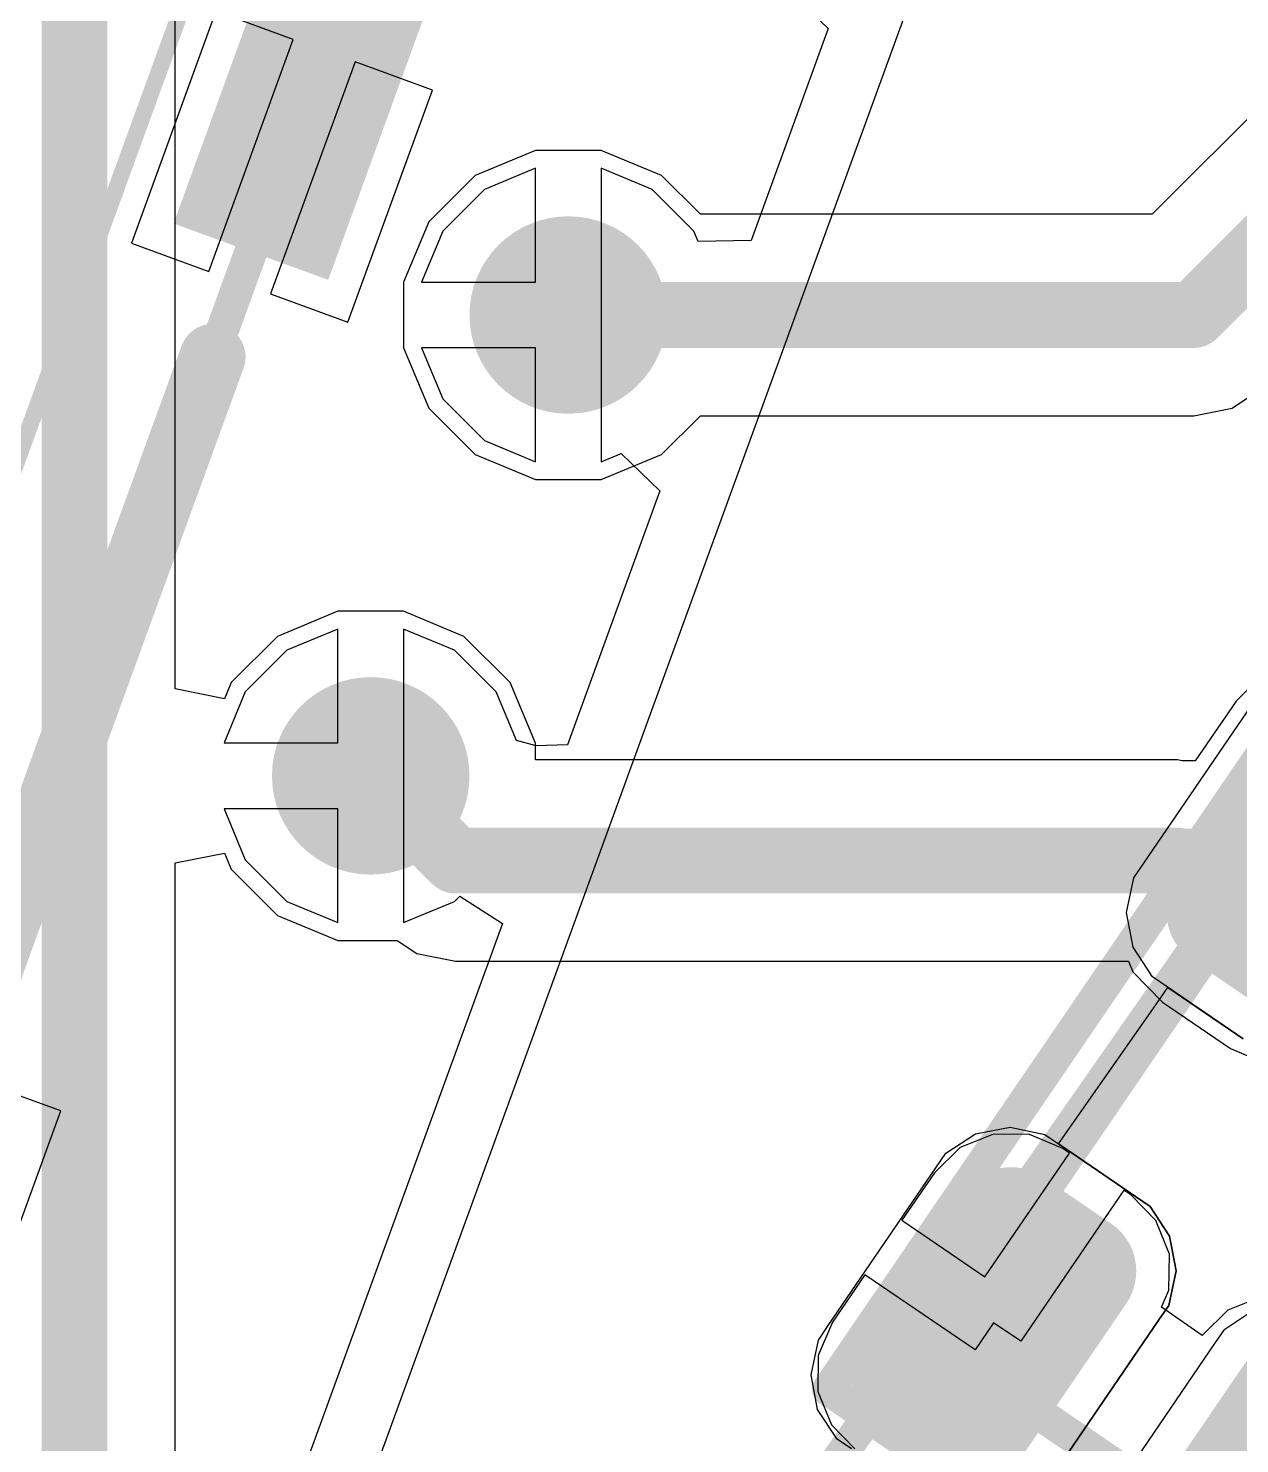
# Model space of a CAD drawing. Header units: inches. Extents: x -52 to 109, y 0 to 35.
# Drawn here: x 86.96 to 90.64, y 14.571 to 18.871 of the extents above; entities that cross this region are included whole.
import ezdxf

# ---------------------------------------------------------------- set-up
doc = ezdxf.new("R2010")
doc.units = ezdxf.units.IN
for name, color, linetype in [('Bottom 3D Body', 216, 'Continuous'), ('Bottom Courtyard', 56, 'Continuous'), ('Bottom Layer', 5, 'Continuous'), ('Bottom Overlay', 54, 'Continuous'), ('Bottom Paste', 16, 'Continuous'), ('Bottom Solder', 6, 'Continuous'), ('Mechanical 4', 56, 'Continuous'), ('Top Component Outline', 56, 'Continuous'), ('Top Courtyard', 56, 'Continuous'), ('Top Layer', 1, 'Continuous'), ('Top Overlay', 2, 'Continuous'), ('Top Paste', 8, 'Continuous'), ('Top Solder', 216, 'Continuous'), ('Via Holes', 16, 'Continuous')]:
    doc.layers.add(name, color=color, linetype=linetype)

# ---------------------------------------------------------------- blocks, each defined once
blk = doc.blocks.new('APA_RGB_LED_2020_400')
at = {"layer": 'Top Layer'}
h = blk.add_hatch(color=1, dxfattribs=at)
edge = h.paths.add_edge_path()
edge.add_arc((-1.125, 1.025), 0.125, 90, 180)
edge.add_line((-1.25, 1.025), (-1.25, 0.775))
edge.add_arc((-1.125, 0.775), 0.125, 180, 270)
edge.add_line((-1.125, 0.65), (-0.575, 0.65))
edge.add_arc((-0.575, 0.775), 0.125, 270, 360)
edge.add_line((-0.45, 0.775), (-0.45, 1.025))
edge.add_arc((-0.575, 1.025), 0.125, 0, 90)
edge.add_line((-0.575, 1.15), (-1.125, 1.15))
h = blk.add_hatch(color=1, dxfattribs=at)
edge = h.paths.add_edge_path()
edge.add_arc((0.575, 1.025), 0.125, 90, 180)
edge.add_line((0.45, 1.025), (0.45, 0.775))
edge.add_arc((0.575, 0.775), 0.125, 180, 270)
edge.add_line((0.575, 0.65), (1.125, 0.65))
edge.add_arc((1.125, 0.775), 0.125, 270, 360)
edge.add_line((1.25, 0.775), (1.25, 1.025))
edge.add_arc((1.125, 1.025), 0.125, 0, 90)
edge.add_line((1.125, 1.15), (0.575, 1.15))
h = blk.add_hatch(color=1, dxfattribs=at)
edge = h.paths.add_edge_path()
edge.add_arc((-1.175, 0.075), 0.075, 90, 180)
edge.add_line((-1.25, 0.075), (-1.25, -0.075))
edge.add_arc((-1.175, -0.075), 0.075, 180, 270)
edge.add_line((-1.175, -0.15), (-0.525, -0.15))
edge.add_arc((-0.525, -0.075), 0.075, 270, 360)
edge.add_line((-0.45, -0.075), (-0.45, 0.075))
edge.add_arc((-0.525, 0.075), 0.075, 0, 90)
edge.add_line((-0.525, 0.15), (-1.175, 0.15))
at = {"layer": 'Top Paste'}
h = blk.add_hatch(color=8, dxfattribs=at)
edge = h.paths.add_edge_path()
edge.add_arc((-1.125, 1.025), 0.125, 90, 180)
edge.add_line((-1.25, 1.025), (-1.25, 0.775))
edge.add_arc((-1.125, 0.775), 0.125, 180, 270)
edge.add_line((-1.125, 0.65), (-0.575, 0.65))
edge.add_arc((-0.575, 0.775), 0.125, 270, 360)
edge.add_line((-0.45, 0.775), (-0.45, 1.025))
edge.add_arc((-0.575, 1.025), 0.125, 0, 90)
edge.add_line((-0.575, 1.15), (-1.125, 1.15))
h = blk.add_hatch(color=8, dxfattribs=at)
edge = h.paths.add_edge_path()
edge.add_arc((0.575, 1.025), 0.125, 90, 180)
edge.add_line((0.45, 1.025), (0.45, 0.775))
edge.add_arc((0.575, 0.775), 0.125, 180, 270)
edge.add_line((0.575, 0.65), (1.125, 0.65))
edge.add_arc((1.125, 0.775), 0.125, 270, 360)
edge.add_line((1.25, 0.775), (1.25, 1.025))
edge.add_arc((1.125, 1.025), 0.125, 0, 90)
edge.add_line((1.125, 1.15), (0.575, 1.15))
h = blk.add_hatch(color=8, dxfattribs=at)
edge = h.paths.add_edge_path()
edge.add_arc((-1.175, 0.075), 0.075, 90, 180)
edge.add_line((-1.25, 0.075), (-1.25, -0.075))
edge.add_arc((-1.175, -0.075), 0.075, 180, 270)
edge.add_line((-1.175, -0.15), (-0.525, -0.15))
edge.add_arc((-0.525, -0.075), 0.075, 270, 360)
edge.add_line((-0.45, -0.075), (-0.45, 0.075))
edge.add_arc((-0.525, 0.075), 0.075, 0, 90)
edge.add_line((-0.525, 0.15), (-1.175, 0.15))
at = {"layer": 'Top Solder'}
h = blk.add_hatch(color=216, dxfattribs=at)
edge = h.paths.add_edge_path()
edge.add_arc((-1.125, 1.025), 0.175, 90, 180)
edge.add_line((-1.3, 1.025), (-1.3, 0.775))
edge.add_arc((-1.125, 0.775), 0.175, 180, 270)
edge.add_line((-1.125, 0.6), (-0.575, 0.6))
edge.add_arc((-0.575, 0.775), 0.175, 270, 360)
edge.add_line((-0.4, 0.775), (-0.4, 1.025))
edge.add_arc((-0.575, 1.025), 0.175, 0, 90)
edge.add_line((-0.575, 1.2), (-1.125, 1.2))
h = blk.add_hatch(color=216, dxfattribs=at)
edge = h.paths.add_edge_path()
edge.add_arc((0.575, 1.025), 0.175, 90, 180)
edge.add_line((0.4, 1.025), (0.4, 0.775))
edge.add_arc((0.575, 0.775), 0.175, 180, 270)
edge.add_line((0.575, 0.6), (1.125, 0.6))
edge.add_arc((1.125, 0.775), 0.175, 270, 360)
edge.add_line((1.3, 0.775), (1.3, 1.025))
edge.add_arc((1.125, 1.025), 0.175, 0, 90)
edge.add_line((1.125, 1.2), (0.575, 1.2))
h = blk.add_hatch(color=216, dxfattribs=at)
edge = h.paths.add_edge_path()
edge.add_arc((-1.175, 0.075), 0.125, 90, 180)
edge.add_line((-1.3, 0.075), (-1.3, -0.075))
edge.add_arc((-1.175, -0.075), 0.125, 180, 270)
edge.add_line((-1.175, -0.2), (-0.525, -0.2))
edge.add_arc((-0.525, -0.075), 0.125, 270, 360)
edge.add_line((-0.4, -0.075), (-0.4, 0.075))
edge.add_arc((-0.525, 0.075), 0.125, 0, 90)
edge.add_line((-0.525, 0.2), (-1.175, 0.2))
at = {"layer": 'Top Component Outline'}
for points in [[(-1, 1, 0.1, 0.1, 0), (1, 1, 0.1, 0.1, 0)], [(-1, 1, 0.1, 0.1, 0), (-1, -1, 0.1, 0.1, 0)]]:
    blk.add_lwpolyline(points, format="xyseb", dxfattribs=at)
blk.add_lwpolyline([(-1.025, 1, 0.05, 0.05, 1), (-0.975, 1, 0.05, 0.05, 1)], format="xyseb", close=True, dxfattribs=at)
blk.add_lwpolyline([(-1.025, 1, 0.05, 0.05, 1), (-0.975, 1, 0.05, 0.05, 1)], format="xyseb", close=True, dxfattribs=at)
at = {"layer": 'Top Courtyard'}
for points in [[(-1.3, 1.2, 0.1, 0.1, 0), (-1.3, -1.2, 0.1, 0.1, 0)], [(-1.3, 1.2, 0.1, 0.1, 0), (1.3, 1.2, 0.1, 0.1, 0)]]:
    blk.add_lwpolyline(points, format="xyseb", dxfattribs=at)
blk.add_lwpolyline([(-1.325, 1.2, 0.05, 0.05, 1), (-1.275, 1.2, 0.05, 0.05, 1)], format="xyseb", close=True, dxfattribs=at)
blk.add_lwpolyline([(-1.325, 1.2, 0.05, 0.05, 1), (-1.275, 1.2, 0.05, 0.05, 1)], format="xyseb", close=True, dxfattribs=at)
at = {"layer": 'Top Overlay'}
for p, q in [((-1.2929, 1.2689), (-1.1937, 1.31)), ((-1.1937, 1.31), (-1.14, 1.31)), ((-1.14, 1.31), (-1.14, 1.31)), ((-1.14, 1.31), (-0.56, 1.31)), ((-0.56, 1.31), (-0.5063, 1.31)), ((-0.5063, 1.31), (-0.4071, 1.2689)), ((0.4071, 1.2689), (0.5063, 1.31)), ((0.5063, 1.31), (0.56, 1.31)), ((0.56, 1.31), (0.56, 1.31)), ((0.56, 1.31), (1.14, 1.31)), ((-1.3689, 1.1929), (-1.2929, 1.2689)), ((-0.4071, 1.2689), (-0.3311, 1.1929)), ((0.3311, 1.1929), (0.4071, 1.2689)), ((-1.41, 1.0937), (-1.3689, 1.1929)), ((-0.3311, 1.1929), (-0.29, 1.0937)), ((0.29, 1.0937), (0.3311, 1.1929)), ((-1.41, 1.04), (-1.41, 1.0937)), ((-0.29, 1.0937), (-0.29, 1.04)), ((0.29, 1.04), (0.29, 1.0937)), ((-0.29, 1.04), (-0.29, 1.04)), ((-0.29, 1.04), (-0.29, 0.76)), ((0.29, 0.76), (0.29, 1.04)), ((-0.29, 0.76), (-0.29, 0.7063)), ((-0.29, 0.7063), (-0.3311, 0.6071)), ((-0.3311, 0.6071), (-0.4071, 0.5311)), ((-0.4071, 0.5311), (-0.5063, 0.49)), ((-0.56, 0.49), (-1.14, 0.49)), ((-0.5063, 0.49), (-0.56, 0.49)), ((-0.56, 0.49), (-0.56, 0.49)), ((-0.52, 0.31), (-1.18, 0.31)), ((-0.4743, 0.31), (-0.52, 0.31)), ((-0.52, 0.31), (-0.52, 0.31)), ((-0.3897, 0.275), (-0.4743, 0.31))]:
    blk.add_line(p, q, dxfattribs=at)
blk = doc.blocks.new('GCT_MEM2085_00_115_00_A_REV0_2_B_439')
at = {"layer": 'Bottom Layer'}
blk.add_hatch(color=5, dxfattribs=at).paths.add_polyline_path([(-2.84, -3.83), (-1.44, -3.83), (-1.44, -4.23), (-2.84, -4.23)])
at = {"layer": 'Bottom Paste'}
blk.add_hatch(color=16, dxfattribs=at).paths.add_polyline_path([(-2.84, -3.83), (-1.44, -3.83), (-1.44, -4.23), (-2.84, -4.23)])
at = {"layer": 'Bottom Solder'}
blk.add_hatch(color=6, dxfattribs=at).paths.add_polyline_path([(-2.89, -3.78), (-1.39, -3.78), (-1.39, -4.28), (-2.89, -4.28)])
at = {"layer": 'Bottom 3D Body'}
blk.add_lwpolyline([(5.76, -4.03, 0.1, 0.1, 0), (-5.76, -4.03, 0.1, 0.1, 0)], format="xyseb", dxfattribs=at)
at = {"layer": 'Bottom Courtyard'}
blk.add_lwpolyline([(6.2, -4.48, 0.05, 0.05, 0), (-6.2, -4.48, 0.05, 0.05, 0)], format="xyseb", dxfattribs=at)
at = {"layer": 'Bottom Layer'}
blk.add_line((-5, -2.41), (3.8, -2.41), dxfattribs=at)
at = {"layer": 'Bottom Overlay'}
blk.add_lwpolyline([(1.05, -4.03, 0.2, 0.2, 0), (-1.05, -4.03, 0.2, 0.2, 0)], format="xyseb", dxfattribs=at)
blk.add_lwpolyline([(-1.1, -4.03, 0.1, 0.1, 1), (-1, -4.03, 0.1, 0.1, 1)], format="xyseb", close=True, dxfattribs=at)

msp = doc.modelspace()

# ---------------------------------------------------------------- hatches: boundary and pattern name
at = {"layer": 'Bottom Layer'}
h = msp.add_hatch(color=5, dxfattribs=at)
edge = h.paths.add_edge_path()
edge.add_arc((88.6, 18), 0.3, 0, 360)
h = msp.add_hatch(color=5, dxfattribs=at)
edge = h.paths.add_edge_path()
edge.add_arc((88, 16.6), 0.3, 0, 360)
at = {"layer": 'Top Layer'}
h = msp.add_hatch(color=1, dxfattribs=at)
edge = h.paths.add_edge_path()
edge.add_arc((88.6, 18), 0.3, 0, 360)
h = msp.add_hatch(color=1, dxfattribs=at)
edge = h.paths.add_edge_path()
edge.add_arc((88, 16.6), 0.3, 0, 360)
at = {"layer": 'Via Holes'}
h = msp.add_hatch(color=7, dxfattribs=at)
edge = h.paths.add_edge_path()
edge.add_arc((88.6, 18), 0.15, 0, 360)
h = msp.add_hatch(color=7, dxfattribs=at)
edge = h.paths.add_edge_path()
edge.add_arc((88, 16.6), 0.15, 0, 360)

# ---------------------------------------------------------------- linework, layer by layer
at = {"layer": 'Bottom Layer'}
for p, q in [((89.2715, 18.984), (89.3899, 18.8706)), ((87.5295, 18.9229), (87.2729, 18.2181)), ((87.7644, 18.8374), (87.5295, 18.9229)), ((87.5079, 18.1326), (87.7644, 18.8374)), ((89.3899, 18.8706), (89.1555, 18.2267)), ((87.9523, 18.769), (87.6958, 18.0642)), ((88.1872, 18.6835), (87.9523, 18.769)), ((87.9307, 17.9787), (88.1872, 18.6835)), ((88.5, 18.4457), (88.3451, 18.3815)), ((88.5, 18.1), (88.5, 18.4457)), ((88.8549, 18.3815), (88.7, 18.4457)), ((88.7, 18.4457), (88.7, 18)), ((88.3451, 18.3815), (88.2185, 18.2549)), ((88.9815, 18.2549), (88.8549, 18.3815)), ((88.2185, 18.2549), (88.1543, 18.1)), ((88.9946, 18.2232), (88.9815, 18.2549)), ((87.2729, 18.2181), (87.5079, 18.1326)), ((89.1555, 18.2267), (88.9946, 18.2232)), ((87.6958, 18.0642), (87.9307, 17.9787)), ((88.1543, 18.1), (88.5, 18.1)), ((88.7, 18), (88.7, 17.5543)), ((88.5, 17.9), (88.1543, 17.9)), ((88.1543, 17.9), (88.2185, 17.7451)), ((88.5, 17.5543), (88.5, 17.9)), ((88.2185, 17.7451), (88.3451, 17.6185)), ((88.3451, 17.6185), (88.5, 17.5543)), ((88.7, 17.5543), (88.7602, 17.5793)), ((88.7602, 17.5793), (88.8786, 17.466)), ((88.8786, 17.466), (88.5979, 16.6946)), ((87.9, 17.0457), (87.7451, 16.9815)), ((87.9, 16.7), (87.9, 17.0457)), ((88.2549, 16.9815), (88.1, 17.0457)), ((88.1, 17.0457), (88.1, 16.6)), ((87.7451, 16.9815), (87.6185, 16.8549)), ((88.3815, 16.8549), (88.2549, 16.9815)), ((87.6185, 16.8549), (87.5543, 16.7)), ((88.4427, 16.707), (88.3815, 16.8549)), ((87.5543, 16.7), (87.9, 16.7)), ((88.503, 16.6914), (88.4427, 16.707)), ((88.5979, 16.6946), (88.503, 16.6914)), ((88.1, 16.6), (88.1, 16.1543)), ((87.9, 16.5), (87.5543, 16.5)), ((87.5543, 16.5), (87.6185, 16.3451)), ((87.9, 16.1543), (87.9, 16.5)), ((87.6185, 16.3451), (87.7451, 16.2185)), ((87.7451, 16.2185), (87.9, 16.1543)), ((88.1, 16.1543), (88.2549, 16.2185)), ((88.2549, 16.2185), (88.2707, 16.2343)), ((88.2707, 16.2343), (88.4003, 16.1518)), ((88.4003, 16.1518), (87.1916, 12.8311)), ((87.0586, 15.5825), (86.8237, 15.668)), ((86.8021, 14.8777), (87.0586, 15.5825))]:
    msp.add_line(p, q, dxfattribs=at)
at = {"layer": 'Mechanical 4'}
for points in [[(90.3688, 15.8817, 0.1, 0.1, 0), (90.9066, 16.6505, 0.1, 0.1, 0)], [(89.3052, 14.359, 0.1, 0.1, 0), (90.3688, 15.8817, 0.1, 0.1, 0)]]:
    msp.add_lwpolyline(points, format="xyseb", dxfattribs=at)
msp.add_lwpolyline([(90.3438, 15.8817, 0.05, 0.05, 1), (90.3938, 15.8817, 0.05, 0.05, 1)], format="xyseb", close=True, dxfattribs=at)
msp.add_lwpolyline([(90.3438, 15.8817, 0.05, 0.05, 1), (90.3938, 15.8817, 0.05, 0.05, 1)], format="xyseb", close=True, dxfattribs=at)
at = {"layer": 'Top Layer'}
for p, q in [((87.4059, 16.8642), (87.4059, 20.0655)), ((91.777, 19.7096), (90.3733, 18.3059)), ((88.5005, 18.5), (88.3168, 18.4239)), ((88.6995, 18.5), (88.5005, 18.5)), ((88.8832, 18.4239), (88.6995, 18.5)), ((88.3168, 18.4239), (88.1761, 18.2832)), ((89.0012, 18.3059), (88.8832, 18.4239)), ((88.1761, 18.2832), (88.1, 18.0995)), ((90.3733, 18.3059), (89.0012, 18.3059)), ((88.1, 18.0995), (88.1, 17.9005)), ((88.1, 17.9005), (88.1761, 17.7168)), ((90.6171, 17.7174), (90.7163, 17.7837)), ((88.1761, 17.7168), (88.3168, 17.5761)), ((90.5, 17.6941), (90.6171, 17.7174)), ((88.8832, 17.5761), (89.0012, 17.6941)), ((89.0012, 17.6941), (90.5, 17.6941)), ((90.5, 17.6941), (90.5, 17.6941)), ((88.3168, 17.5761), (88.5005, 17.5)), ((88.6995, 17.5), (88.8832, 17.5761)), ((88.5005, 17.5), (88.6995, 17.5)), ((87.9005, 17.1), (87.7168, 17.0239)), ((88.0995, 17.1), (87.9005, 17.1)), ((88.2832, 17.0239), (88.0995, 17.1)), ((87.7168, 17.0239), (87.5761, 16.8832)), ((88.4239, 16.8832), (88.2832, 17.0239)), ((90.721, 16.9177), (90.6286, 16.8272)), ((87.5559, 16.8344), (87.4059, 16.8642)), ((87.5761, 16.8832), (87.5559, 16.8344)), ((88.5, 16.6995), (88.4239, 16.8832)), ((90.6286, 16.8272), (90.5047, 16.6457)), ((88.5, 16.6487), (88.5, 16.6995)), ((90.45, 16.6487), (88.5, 16.6487)), ((90.4501, 16.6487), (90.45, 16.6487)), ((90.4648, 16.6457), (90.4501, 16.6487)), ((90.5047, 16.6457), (90.4648, 16.6457)), ((87.4059, 16.3358), (87.5559, 16.3656)), ((87.5559, 16.3656), (87.5761, 16.3168)), ((87.4059, 13.1344), (87.4059, 16.3358)), ((87.5761, 16.3168), (87.7168, 16.1761)), ((87.7168, 16.1761), (87.9005, 16.1)), ((87.9005, 16.1), (88.0806, 16.1)), ((88.0806, 16.1), (88.1402, 16.0602)), ((88.1402, 16.0602), (88.2572, 16.0369)), ((88.2572, 16.0369), (88.2572, 16.0369)), ((88.2572, 16.0369), (90.3019, 16.0369)), ((90.3019, 16.0369), (90.3149, 16.0048)), ((90.3149, 16.0048), (90.4054, 15.9125)), ((90.4054, 15.9125), (90.6119, 15.7715)), ((90.6119, 15.7715), (90.7308, 15.7209)), ((89.8919, 15.5119), (89.7904, 15.471)), ((90.0013, 15.5108), (89.8919, 15.5119)), ((90.1019, 15.4679), (90.0013, 15.5108)), ((89.7904, 15.471), (89.7123, 15.3944)), ((89.8658, 15.0777), (90.1226, 15.4538)), ((90.1226, 15.4538), (90.1019, 15.4679)), ((89.7123, 15.3944), (89.6136, 15.2499)), ((90.2877, 15.3411), (89.9746, 14.8824)), ((90.3084, 15.327), (90.2877, 15.3411)), ((90.385, 15.2488), (90.3084, 15.327)), ((89.6136, 15.2499), (89.8658, 15.0777)), ((90.4258, 15.1474), (90.385, 15.2488)), ((90.4247, 15.038), (90.4258, 15.1474)), ((89.5008, 15.0847), (89.4022, 14.9402)), ((89.8356, 14.8562), (89.5008, 15.0847)), ((90.4024, 14.9855), (90.4247, 15.038)), ((90.7047, 15.0176), (90.6032, 14.9767)), ((90.5251, 14.9001), (90.4024, 14.9855)), ((90.6032, 14.9767), (90.5251, 14.9001)), ((89.4022, 14.9402), (89.3593, 14.8395)), ((89.892, 14.9388), (89.8356, 14.8562)), ((89.9746, 14.8824), (89.892, 14.9388)), ((89.3593, 14.8395), (89.3582, 14.7301)), ((89.3582, 14.7301), (89.3991, 14.6287)), ((89.3991, 14.6287), (89.4704, 14.5559))]:
    msp.add_line(p, q, dxfattribs=at)
for points in [[(87.1, 10.9515, 0.2, 0.2, 0), (87.1, 21, 0.2, 0.2, 0)], [(90.5, 18, 0.2, 0.2, 0), (91.9933, 19.4933, 0.2, 0.2, 0)], [(88.6, 18, 0.2, 0.2, 0), (90.5, 18, 0.2, 0.2, 0)], [(88, 16.6, 0.2, 0.2, 0), (88.2572, 16.3428, 0.2, 0.2, 0)], [(88.2572, 16.3428, 0.2, 0.2, 0), (90.4501, 16.3428, 0.2, 0.2, 0)], [(90.4501, 16.3428, 0.2, 0.2, 0), (90.453, 16.3399, 0.2, 0.2, 0)], [(90.453, 16.3399, 0.2, 0.2, 0), (90.8476, 16.3399, 0.2, 0.2, 0)]]:
    msp.add_lwpolyline(points, format="xyseb", dxfattribs=at)
for points in [[(88.55, 18, 0.1, 0.1, 1), (88.65, 18, 0.1, 0.1, 1)], [(90.45, 18, 0.1, 0.1, 1), (90.55, 18, 0.1, 0.1, 1)], [(90.45, 18, 0.1, 0.1, 1), (90.55, 18, 0.1, 0.1, 1)], [(87.95, 16.6, 0.1, 0.1, 1), (88.05, 16.6, 0.1, 0.1, 1)], [(88.2072, 16.3428, 0.1, 0.1, 1), (88.3072, 16.3428, 0.1, 0.1, 1)], [(88.2072, 16.3428, 0.1, 0.1, 1), (88.3072, 16.3428, 0.1, 0.1, 1)], [(90.4001, 16.3428, 0.1, 0.1, 1), (90.5001, 16.3428, 0.1, 0.1, 1)], [(90.4001, 16.3428, 0.1, 0.1, 1), (90.5001, 16.3428, 0.1, 0.1, 1)], [(90.403, 16.3399, 0.1, 0.1, 1), (90.503, 16.3399, 0.1, 0.1, 1)], [(90.403, 16.3399, 0.1, 0.1, 1), (90.503, 16.3399, 0.1, 0.1, 1)]]:
    msp.add_lwpolyline(points, format="xyseb", close=True, dxfattribs=at)
at = {"layer": 'Top Overlay'}
for p, q in [((90.3681, 15.8814), (90.4215, 15.9576)), ((90.4215, 15.9576), (90.6504, 15.8014)), ((90.0893, 15.4822), (90.3681, 15.8814)), ((90.0921, 15.4802), (90.0893, 15.4822)), ((90.3234, 15.3223), (90.0921, 15.4802)), ((90.0921, 15.4802), (90.0921, 15.4802)), ((90.3677, 15.292), (90.3234, 15.3223)), ((90.4265, 15.2021), (90.3677, 15.292)), ((90.4464, 15.0966), (90.4265, 15.2021)), ((90.4244, 14.9915), (90.4464, 15.0966)), ((90.3941, 14.9471), (90.4244, 14.9915)), ((90.6677, 14.9665), (90.5912, 14.9164)), ((90.0671, 14.4681), (90.3941, 14.9471)), ((90.3941, 14.9471), (90.3941, 14.9471)), ((90.5654, 14.8787), (90.1932, 14.3336)), ((90.5912, 14.9164), (90.5654, 14.8787)), ((90.5654, 14.8787), (90.5654, 14.8787))]:
    msp.add_line(p, q, dxfattribs=at)

# ---------------------------------------------------------------- block references
for name, p, rotation in [('GCT_MEM2085_00_115_00_A_REV0_2_B_439', (90.9476, 15.5079), 250), ('APA_RGB_LED_2020_400', (91.1146, 15.1333), 55.68000000000001)]:
    msp.add_blockref(name, p, dxfattribs=dict(rotation=rotation))

doc.saveas('drawing.dxf')
